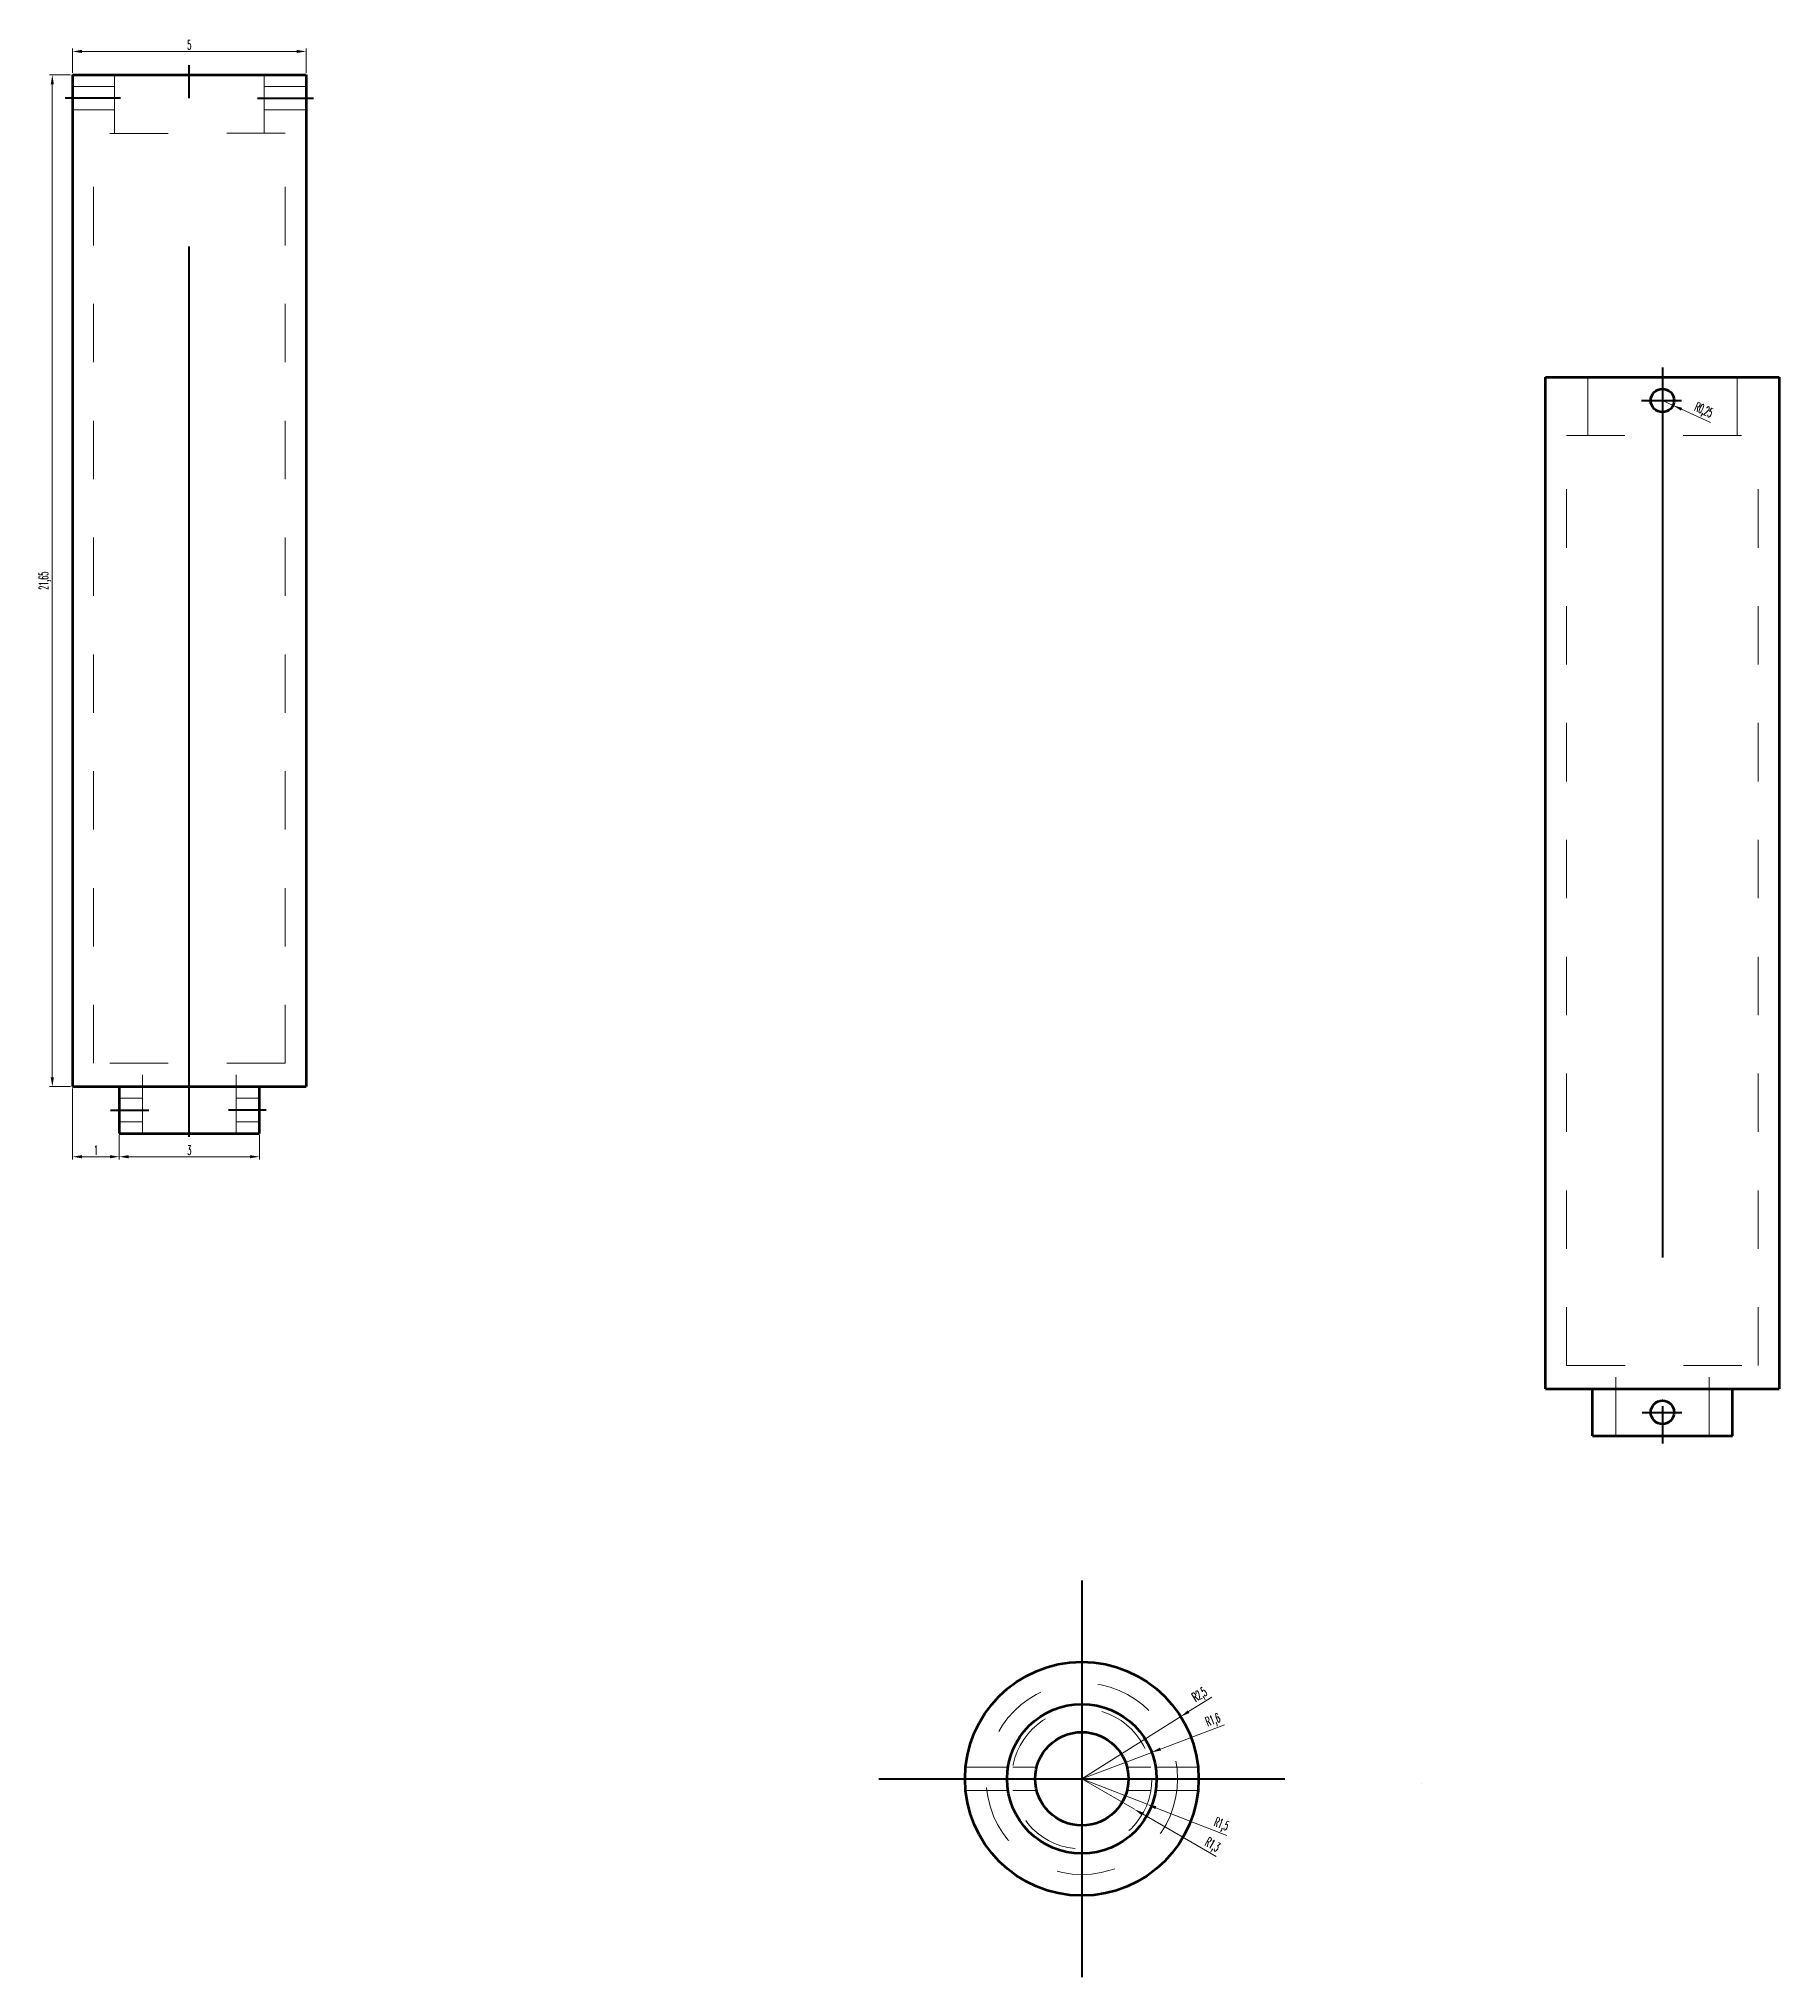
# Model space of a CAD drawing. Header units: millimetres. Extents: x -42 to -4.7, y -42 to -0.5.
import ezdxf

# ---------------------------------------------------------------- set-up
doc = ezdxf.new("R2010")
doc.units = ezdxf.units.MM
doc.linetypes.add('CENTRO2', pattern=[28.575, 19.05, -3.175, 3.175, -3.175])
doc.linetypes.add('JIS_02_1.2', pattern=[2.5, 1.25, -1.25])
for name, color, linetype, lineweight in [('Aristas Ocultas', 1, 'JIS_02_1.2', 20), ('Contorno', 5, 'Continuous', 60), ('Cotas', 6, 'Continuous', 20), ('Ejes', 3, 'CENTRO2', 40)]:
    doc.layers.add(name, color=color, linetype=linetype, lineweight=lineweight)
doc.styles.get("Standard").update_dxf_attribs({"font": 'romans.shx', "width": 0.5})
doc.dimstyles.new('ISO-25', dxfattribs={"dimscale": 0.2, "dimtxt": 1, "dimasz": 1, "dimexe": 0.3, "dimexo": 0.2, "dimgap": 0.2, "dimtad": 1, "dimtxsty": 'Standard', "dimcen": 2.5, "dimclrd": 256, "dimclre": 6, "dimclrt": 6, "dimadec": 0, "dimazin": 0, "dimtfac": 1, "dimtmove": 0, "dimatfit": 3, "dimfxl": 1, "dimtfillclr": 6, "dimlwd": 20, "dimlwe": 20, "dimarcsym": 0})

# ---------------------------------------------------------------- blocks, each defined once
blk = doc.blocks.new('*D1')
at = {"layer": 'Cotas', "color": 6, "linetype": 'Continuous', "lineweight": 20}
for p, q in [((-41.267, -1.24), (-41.267, -0.72)), ((-36.267, -1.24), (-36.267, -0.72))]:
    blk.add_line(p, q, dxfattribs=at)
at = {"layer": 'Cotas', "linetype": 'Continuous', "lineweight": 20}
blk.add_line((-41.067, -0.78), (-36.467, -0.78), dxfattribs=at)
at = {"layer": 'Cotas'}
for points in [[(-41.067, -0.746), (-41.067, -0.813), (-41.267, -0.78)], [(-36.467, -0.746), (-36.467, -0.813), (-36.267, -0.78)]]:
    blk.add_solid(points, dxfattribs=at)
at = {"layer": 'Defpoints', "color": 0}
for p in [(-36.267, -0.78), (-41.267, -1.28), (-36.267, -1.28)]:
    blk.add_point(p, dxfattribs=at)
at = {"layer": 'Cotas', "color": 6, "insert": (-38.767, -0.64), "char_height": 0.2, "attachment_point": 5}
blk.add_mtext('5', dxfattribs=at)
blk = doc.blocks.new('*D2')
at = {"layer": 'Cotas', "color": 6, "linetype": 'Continuous', "lineweight": 20}
for p, q in [((-41.267, -22.97), (-41.267, -24.49)), ((-40.267, -23.97), (-40.267, -24.49))]:
    blk.add_line(p, q, dxfattribs=at)
at = {"layer": 'Cotas', "linetype": 'Continuous', "lineweight": 20}
blk.add_line((-41.067, -24.43), (-40.467, -24.43), dxfattribs=at)
at = {"layer": 'Cotas'}
for points in [[(-41.067, -24.396), (-41.067, -24.463), (-41.267, -24.43)], [(-40.467, -24.396), (-40.467, -24.463), (-40.267, -24.43)]]:
    blk.add_solid(points, dxfattribs=at)
at = {"layer": 'Defpoints', "color": 0}
for p in [(-41.267, -22.93), (-40.267, -23.93), (-40.267, -24.43)]:
    blk.add_point(p, dxfattribs=at)
at = {"layer": 'Cotas', "color": 6, "insert": (-40.767, -24.29), "char_height": 0.2, "attachment_point": 5}
blk.add_mtext('1', dxfattribs=at)
blk = doc.blocks.new('*D3')
at = {"layer": 'Cotas', "color": 6, "linetype": 'Continuous', "lineweight": 20}
for p, q in [((-40.267, -23.97), (-40.267, -24.49)), ((-37.267, -23.97), (-37.267, -24.49))]:
    blk.add_line(p, q, dxfattribs=at)
at = {"layer": 'Cotas', "linetype": 'Continuous', "lineweight": 20}
blk.add_line((-40.067, -24.43), (-37.467, -24.43), dxfattribs=at)
at = {"layer": 'Cotas'}
for points in [[(-40.067, -24.396), (-40.067, -24.463), (-40.267, -24.43)], [(-37.467, -24.396), (-37.467, -24.463), (-37.267, -24.43)]]:
    blk.add_solid(points, dxfattribs=at)
at = {"layer": 'Defpoints', "color": 0}
for p in [(-40.267, -23.93), (-37.267, -23.93), (-37.267, -24.43)]:
    blk.add_point(p, dxfattribs=at)
at = {"layer": 'Cotas', "color": 6, "insert": (-38.767, -24.29), "char_height": 0.2, "attachment_point": 5}
blk.add_mtext('3', dxfattribs=at)
blk = doc.blocks.new('*D4')
at = {"layer": 'Cotas', "color": 6, "linetype": 'Continuous', "lineweight": 20}
for p, q in [((-41.307, -1.28), (-41.759, -1.28)), ((-41.307, -22.93), (-41.759, -22.93))]:
    blk.add_line(p, q, dxfattribs=at)
at = {"layer": 'Cotas', "linetype": 'Continuous', "lineweight": 20}
blk.add_line((-41.699, -22.73), (-41.699, -1.48), dxfattribs=at)
at = {"layer": 'Cotas'}
for points in [[(-41.733, -1.48), (-41.666, -1.48), (-41.699, -1.28)], [(-41.733, -22.73), (-41.666, -22.73), (-41.699, -22.93)]]:
    blk.add_solid(points, dxfattribs=at)
at = {"layer": 'Defpoints', "color": 0}
for p in [(-41.699, -1.28), (-41.267, -1.28), (-41.267, -22.93)]:
    blk.add_point(p, dxfattribs=at)
at = {"layer": 'Cotas', "color": 6, "insert": (-41.858, -12.105), "char_height": 0.2, "attachment_point": 5, "rotation": 90}
blk.add_mtext('21,65', dxfattribs=at)
blk = doc.blocks.new('*D5')
at = {"layer": 'Cotas', "linetype": 'Continuous', "lineweight": 20}
for p, q in [((-16.881, -35.992), (-17.376, -36.303)), ((-19.662, -37.74), (-17.545, -36.41))]:
    blk.add_line(p, q, dxfattribs=at)
at = {"layer": 'Cotas'}
blk.add_solid([(-17.394, -36.275), (-17.358, -36.331), (-17.545, -36.41)], dxfattribs=at)
at = {"layer": 'Defpoints', "color": 0}
for p in [(-17.545, -36.41), (-19.662, -37.74)]:
    blk.add_point(p, dxfattribs=at)
at = {"layer": 'Cotas', "color": 6, "insert": (-17.128, -35.96), "char_height": 0.2, "attachment_point": 5, "rotation": 32.1578}
blk.add_mtext('R2,5', dxfattribs=at)
blk = doc.blocks.new('*D6')
at = {"layer": 'Cotas', "linetype": 'Continuous', "lineweight": 20}
for p, q in [((-16.609, -36.584), (-17.978, -37.103)), ((-19.662, -37.74), (-18.165, -37.174))]:
    blk.add_line(p, q, dxfattribs=at)
at = {"layer": 'Cotas'}
blk.add_solid([(-17.99, -37.072), (-17.967, -37.134), (-18.165, -37.174)], dxfattribs=at)
at = {"layer": 'Defpoints', "color": 0}
for p in [(-18.165, -37.174), (-19.662, -37.74)]:
    blk.add_point(p, dxfattribs=at)
at = {"layer": 'Cotas', "color": 6, "insert": (-16.846, -36.504), "char_height": 0.2, "attachment_point": 5, "rotation": 20.7455}
blk.add_mtext('R1,6', dxfattribs=at)
blk = doc.blocks.new('*D7')
at = {"layer": 'Cotas', "linetype": 'Continuous', "lineweight": 20}
for p, q in [((-19.662, -37.74), (-18.264, -38.286)), ((-16.56, -38.951), (-18.078, -38.358))]:
    blk.add_line(p, q, dxfattribs=at)
at = {"layer": 'Cotas'}
blk.add_solid([(-18.066, -38.327), (-18.09, -38.389), (-18.264, -38.286)], dxfattribs=at)
at = {"layer": 'Defpoints', "color": 0}
for p in [(-19.662, -37.74), (-18.264, -38.286)]:
    blk.add_point(p, dxfattribs=at)
at = {"layer": 'Cotas', "color": 6, "insert": (-16.681, -38.733), "char_height": 0.2, "attachment_point": 5, "rotation": 338.6832}
blk.add_mtext('R1,5', dxfattribs=at)
blk = doc.blocks.new('*D8')
at = {"layer": 'Cotas', "linetype": 'Continuous', "lineweight": 20}
for p, q in [((-19.662, -37.74), (-18.537, -38.393)), ((-16.79, -39.406), (-18.364, -38.493))]:
    blk.add_line(p, q, dxfattribs=at)
at = {"layer": 'Cotas'}
blk.add_solid([(-18.347, -38.464), (-18.381, -38.522), (-18.537, -38.393)], dxfattribs=at)
at = {"layer": 'Defpoints', "color": 0}
for p in [(-19.662, -37.74), (-18.537, -38.393)]:
    blk.add_point(p, dxfattribs=at)
at = {"layer": 'Cotas', "color": 6, "insert": (-16.877, -39.172), "char_height": 0.2, "attachment_point": 5, "rotation": 329.8794}
blk.add_mtext('R1,3', dxfattribs=at)
blk = doc.blocks.new('*D9')
at = {"layer": 'Cotas', "linetype": 'Continuous', "lineweight": 20}
for p, q in [((-7.234, -8.249), (-7.006, -8.353)), ((-6.205, -8.718), (-6.824, -8.436))]:
    blk.add_line(p, q, dxfattribs=at)
at = {"layer": 'Cotas'}
blk.add_solid([(-6.81, -8.406), (-6.838, -8.466), (-7.006, -8.353)], dxfattribs=at)
at = {"layer": 'Defpoints', "color": 0}
for p in [(-7.234, -8.249), (-7.006, -8.353)]:
    blk.add_point(p, dxfattribs=at)
at = {"layer": 'Cotas', "color": 6, "insert": (-6.358, -8.474), "char_height": 0.2, "attachment_point": 5, "rotation": 335.5025}
blk.add_mtext('R0,25', dxfattribs=at)

msp = doc.modelspace()

# ---------------------------------------------------------------- linework, layer by layer
at = {"layer": 'Aristas Ocultas'}
for p, q in [((-40.367, -1.53), (-41.267, -1.53)), ((-40.367, -1.28), (-40.367, -2.534)), ((-37.167, -2.53), (-37.167, -1.28)), ((-37.167, -1.53), (-36.267, -1.53)), ((-40.367, -2.03), (-41.267, -2.03)), ((-37.167, -2.03), (-36.267, -2.03)), ((-36.717, -2.529), (-40.817, -2.534)), ((-40.817, -22.43), (-40.817, -2.534)), ((-36.717, -22.43), (-36.717, -2.529)), ((-8.834, -8.999), (-8.834, -7.749)), ((-5.634, -8.999), (-5.634, -7.749)), ((-9.284, -28.899), (-9.289, -8.999)), ((-9.289, -8.999), (-5.184, -8.999)), ((-5.184, -28.899), (-5.184, -8.999)), ((-36.717, -22.43), (-40.817, -22.43)), ((-39.767, -23.93), (-39.767, -22.43)), ((-37.767, -23.93), (-37.767, -22.43)), ((-40.267, -23.18), (-39.767, -23.18)), ((-37.267, -23.18), (-37.767, -23.18)), ((-40.267, -23.68), (-39.767, -23.68)), ((-37.267, -23.68), (-37.767, -23.68)), ((-9.284, -28.899), (-5.184, -28.899)), ((-8.234, -30.399), (-8.234, -28.899)), ((-6.234, -30.399), (-6.234, -28.899)), ((-21.242, -37.49), (-22.149, -37.49)), ((-20.63, -37.49), (-21.141, -37.49)), ((-18.693, -37.49), (-18.183, -37.49)), ((-17.174, -37.49), (-18.081, -37.49)), ((-21.242, -37.99), (-22.149, -37.99)), ((-20.63, -37.99), (-21.141, -37.99)), ((-18.693, -37.99), (-18.183, -37.99)), ((-17.174, -37.99), (-18.081, -37.99))]:
    msp.add_line(p, q, dxfattribs=at)
for radius in [2.05, 1.5]:
    msp.add_circle((-19.662, -37.74), radius, dxfattribs=at)
at = {"layer": 'Contorno'}
for p, q in [((-41.267, -1.28), (-40.367, -1.28)), ((-41.267, -1.28), (-41.267, -22.93)), ((-40.367, -1.28), (-37.167, -1.28)), ((-37.167, -1.28), (-36.267, -1.28)), ((-36.267, -1.28), (-36.267, -22.93)), ((-9.734, -29.399), (-9.734, -7.749)), ((-9.734, -7.749), (-4.734, -7.749)), ((-4.734, -7.749), (-4.734, -29.399)), ((-41.267, -22.93), (-40.267, -22.93)), ((-40.267, -22.93), (-40.267, -23.93)), ((-40.267, -22.93), (-37.267, -22.93)), ((-37.267, -23.93), (-37.267, -22.93)), ((-37.267, -22.93), (-36.267, -22.93)), ((-40.267, -23.93), (-37.267, -23.93)), ((-9.734, -29.399), (-4.734, -29.399)), ((-8.734, -30.399), (-8.734, -29.399)), ((-5.734, -30.399), (-5.734, -29.399)), ((-8.734, -30.399), (-5.734, -30.399))]:
    msp.add_line(p, q, dxfattribs=at)
for centre, radius in [((-7.234, -8.249), 0.25), ((-7.234, -29.899), 0.25), ((-19.662, -37.74), 2.5), ((-19.662, -37.74), 1.6), ((-19.662, -37.74), 1)]:
    msp.add_circle(centre, radius, dxfattribs=at)
at = {"layer": 'Defpoints'}
msp.add_line((-12.384, -37.849), (-12.384, -37.849), dxfattribs=at)
at = {"layer": 'Ejes'}
for p, q in [((-38.767, -24.001), (-38.767, -1.075)), ((-40.243, -1.78), (-41.424, -1.78)), ((-37.305, -1.78), (-36.107, -1.78)), ((-7.234, -7.539), (-7.234, -30.565)), ((-7.681, -8.249), (-6.826, -8.249)), ((-40.454, -23.43), (-39.633, -23.43)), ((-37.123, -23.43), (-37.928, -23.43)), ((-7.668, -29.899), (-6.817, -29.899)), ((-19.662, -33.495), (-19.662, -41.986)), ((-24.004, -37.74), (-15.319, -37.74))]:
    msp.add_line(p, q, dxfattribs=at)

# ---------------------------------------------------------------- dimensions: what is measured, and where the dimension line sits
at = {"layer": 'Cotas'}
for base, p1, p2, picture, middle in [((-36.267, -0.78), (-41.267, -1.28), (-36.267, -1.28), '*D1', (-38.767, -0.64)), ((-40.267, -24.43), (-41.267, -22.93), (-40.267, -23.93), '*D2', (-40.767, -24.29)), ((-37.267, -24.43), (-40.267, -23.93), (-37.267, -23.93), '*D3', (-38.767, -24.29))]:
    dim = msp.add_linear_dim(base=base, p1=p1, p2=p2, dimstyle='ISO-25', dxfattribs=at)
    dim.commit()
    dim.dimension.update_dxf_attribs({"geometry": picture, "text_midpoint": middle})
dim = msp.add_linear_dim(base=(-41.699, -1.28), p1=(-41.267, -22.93), p2=(-41.267, -1.28), angle=90, dimstyle='ISO-25', dxfattribs=at)
dim.commit()
dim.dimension.update_dxf_attribs({"geometry": '*D4', "text_midpoint": (-41.858, -12.105)})
for center, mpoint, picture, middle in [((-7.234, -8.249), (-7.006, -8.353), '*D9', (-6.358, -8.474)), ((-19.662, -37.74), (-17.545, -36.41), '*D5', (-17.128, -35.96))]:
    dim = msp.add_radius_dim(center=center, mpoint=mpoint, dimstyle='ISO-25', dxfattribs=at)
    dim.commit()
    dim.dimension.update_dxf_attribs({"geometry": picture, "text_midpoint": middle})
for mpoint, picture, middle in [((-18.165, -37.174), '*D6', (-16.789, -36.652)), ((-18.264, -38.286), '*D7', (-16.739, -38.881)), ((-18.537, -38.393), '*D8', (-16.957, -39.31))]:
    dim = msp.add_radius_dim(center=(-19.662, -37.74), mpoint=mpoint, dimstyle='ISO-25', dxfattribs=at)
    dim.commit()
    dim.dimension.update_dxf_attribs({"geometry": picture, "text_midpoint": middle, "dimtype": 164})

doc.saveas('drawing.dxf')
